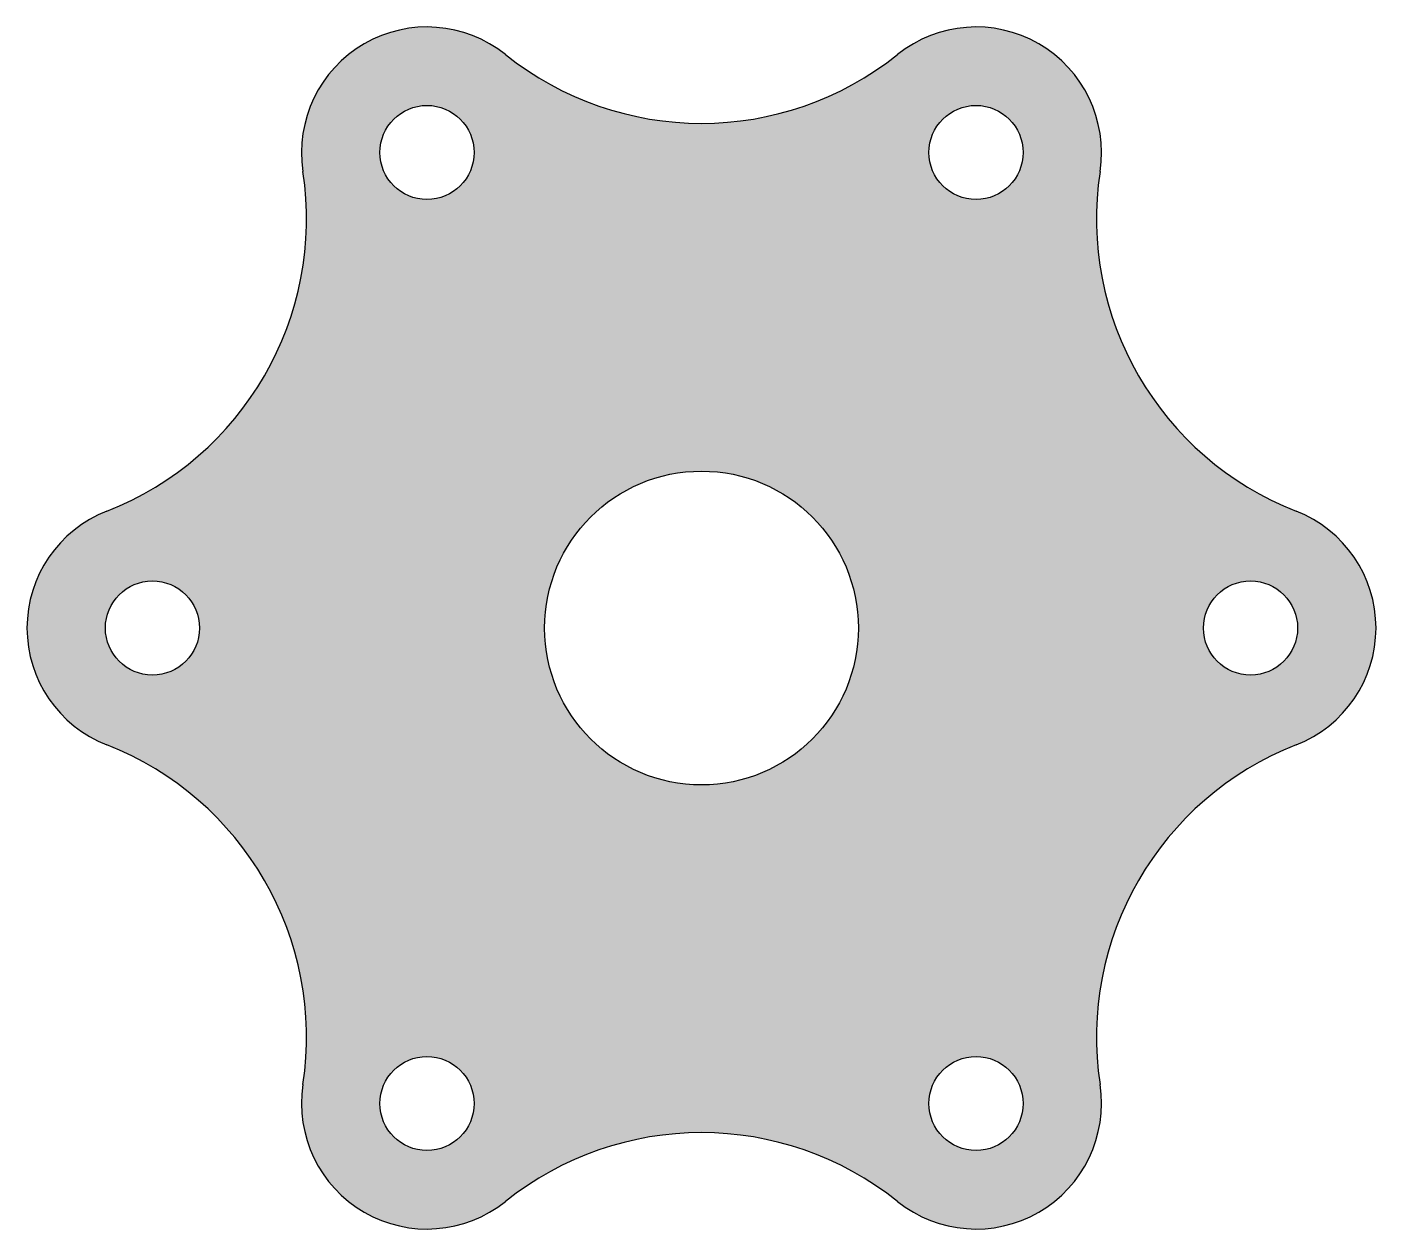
# Model space of a CAD drawing. Header units: inches. Extents: x -7.8 to 35.2, y -6.2 to 32.1.
import ezdxf

# ---------------------------------------------------------------- set-up
doc = ezdxf.new("R2010")
doc.units = ezdxf.units.IN
doc.header["$MEASUREMENT"] = 0

msp = doc.modelspace()

# ---------------------------------------------------------------- hatches: boundary and pattern name
at = {"true_color": 0xc7c8ca}
h = msp.add_hatch(color=9, dxfattribs=at)
h.dxf.hatch_style = 1
h.paths.add_polyline_path([(-5.234, 16.718, 0.683205), (-5.234, 9.265, -0.351), (1.016, -1.56, 0.683205), (7.47, -5.287, -0.351), (19.97, -5.287, 0.683205), (26.424, -1.56, -0.351), (32.674, 9.265, 0.683205), (32.674, 16.718, -0.351), (26.424, 27.543, 0.683205), (19.97, 31.269, -0.351), (7.47, 31.269, 0.683205), (1.016, 27.543, -0.351)])
h.paths.add_polyline_path([(18.72, 12.991, -1), (8.72, 12.991, -1)], flags=16)
h.paths.add_polyline_path([(3.47, 28.147, -1), (6.47, 28.147, -1)], flags=16)
h.paths.add_polyline_path([(-2.28, 12.991, -1), (-5.28, 12.991, -1)], flags=16)
h.paths.add_polyline_path([(20.97, 28.147, -1), (23.97, 28.147, -1)], flags=16)
h.paths.add_polyline_path([(6.47, -2.164, -1), (3.47, -2.164, -1)], flags=16)
h.paths.add_polyline_path([(32.72, 12.991, -1), (29.72, 12.991, -1)], flags=16)
h.paths.add_polyline_path([(23.97, -2.164, -1), (20.97, -2.164, -1)], flags=16)

# ---------------------------------------------------------------- linework, layer by layer
for centre, radius in [((4.97, 28.147), 1.5), ((22.47, 28.147), 1.5), ((13.72, 12.991), 5), ((-3.78, 12.991), 1.5), ((31.22, 12.991), 1.5), ((4.97, -2.164), 1.5), ((22.47, -2.164), 1.5)]:
    msp.add_circle(centre, radius)
for centre, radius, start, end in [((4.97, 28.147), 4, 51.3178, 188.6822), ((22.47, 28.147), 4, 351.3178, 128.6822), ((13.72, 39.076), 10, 231.3178, 308.6822), ((-8.87, 26.033), 10, 291.3178, 8.6822), ((36.31, 26.033), 10, 171.3178, 248.6822), ((-3.78, 12.991), 4, 111.3178, 248.6822), ((31.22, 12.991), 4, 291.3178, 68.6822), ((-8.87, -0.051), 10, 351.3178, 68.6822), ((36.31, -0.051), 10, 111.3178, 188.6822), ((4.97, -2.164), 4, 171.3178, 308.6822), ((22.47, -2.164), 4, 231.3178, 8.6822), ((13.72, -13.093), 10, 51.3178, 128.6822)]:
    msp.add_arc(centre, radius, start, end)

doc.saveas('drawing.dxf')
